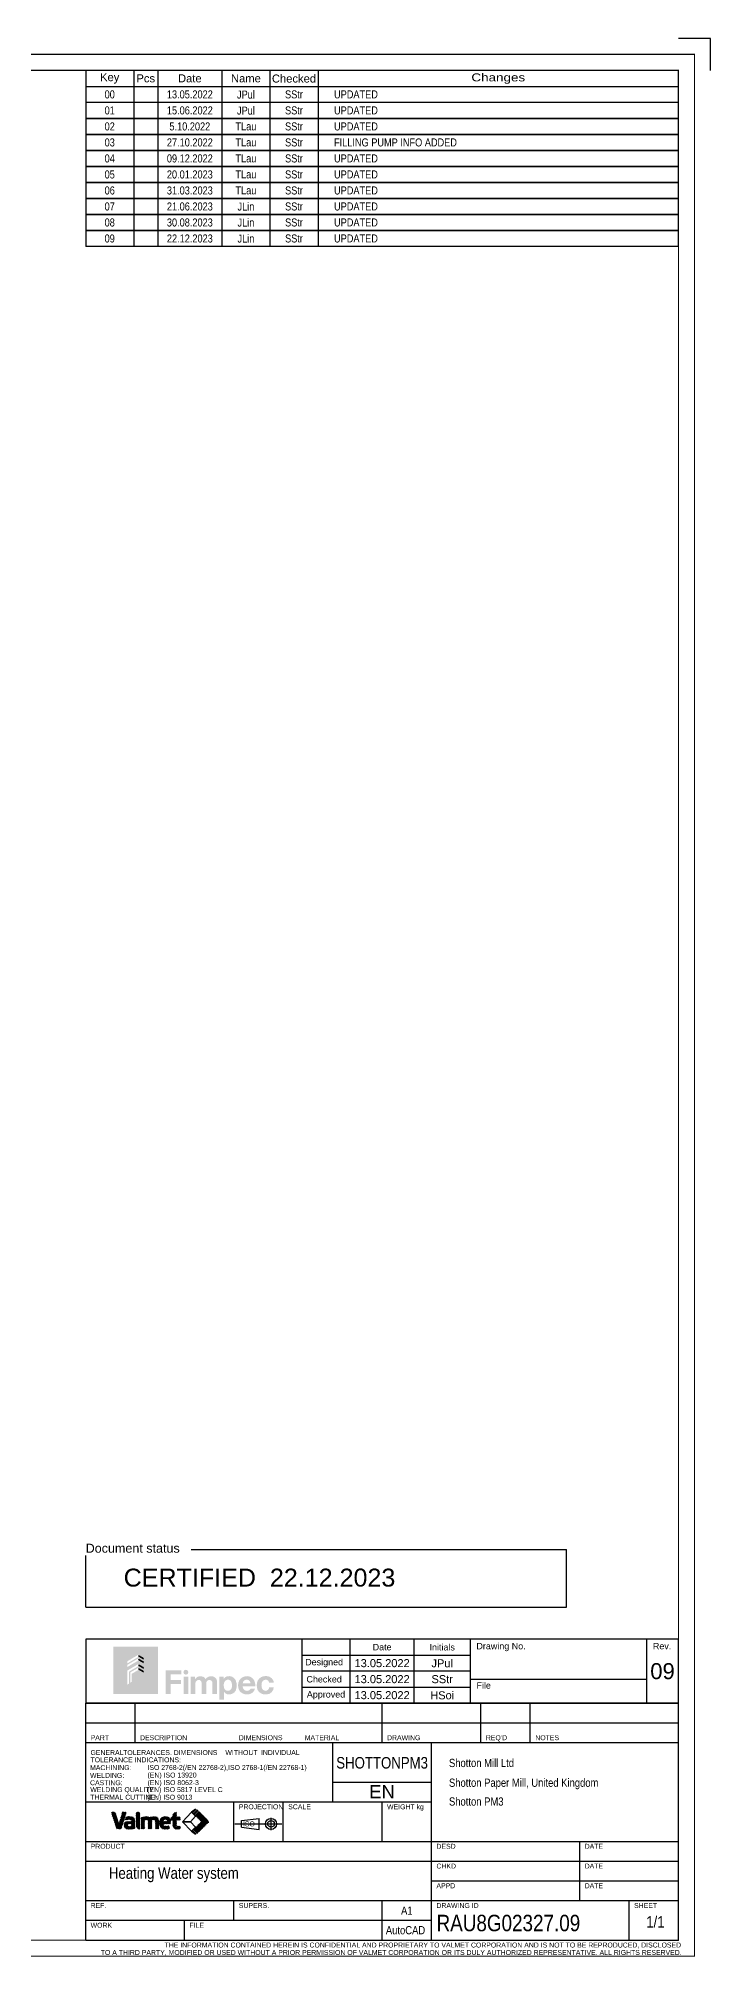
# Model space of a CAD drawing. Header units: millimetres. Extents: x 278 to 9444, y -5 to 599.
# Drawn here: x 9234 to 9444, y 0 to 599 of the extents above; entities that cross this region are included whole.
import ezdxf
from ezdxf.enums import TextEntityAlignment as Align

# ---------------------------------------------------------------- set-up
doc = ezdxf.new("R2010")
doc.units = ezdxf.units.MM
doc.header["$LTSCALE"] = 10
doc.header["$MEASUREMENT"] = 0
for name, pattern in [('8001.Solid', [0]), ('8004.Chained', [24, 8, -3.2, 1.6, -3.2, 8]), ('8011.Solid-Medium', [0])]:
    doc.linetypes.add(name, pattern=pattern)
for name, color, linetype in [('FIMPEC_BW', 7, 'Continuous'), ('FIMPEC_COLOR', 7, 'Continuous'), ('P-A-SHEET', 3, 'Continuous'), ('T-A-SHEET', 7, 'Continuous')]:
    doc.layers.add(name, color=color, linetype=linetype)
doc.styles.add('ARIAL', font='arial.ttf')
doc.styles.add('ARIALN', font='ARIALN.TTF')

# ---------------------------------------------------------------- blocks, each defined once
blk = doc.blocks.new('LG-FMPCH')
at = {"linetype": 'Continuous', "true_color": 0x001026}
h = blk.add_hatch(color=168, dxfattribs=at)
h.dxf.hatch_style = 1
h.paths.add_polyline_path([(-7.849138217133293, 3.411517866537573), (-10.58747060575843, 3.411517866537573), (-10.58747060575843, 0.4895018474090355), (-7.849138217133293, 0.4895018474090355)])
h.paths.add_polyline_path([(-8.728702826653679, 1.798732742537461), (-9.044943455211257, 1.98405892839342), (-9.461696702140754, 1.737184748683384), (-9.461696702140754, 1.249183691708534), (-9.556874881737105, 1.186842604580955), (-9.556874881737105, 1.82326452124989), (-9.044917519199782, 2.114537043882849), (-8.728702826653679, 1.929226057282293)], flags=16)
h.paths.add_polyline_path([(-8.728702826653679, 2.029644435950317), (-9.044943455211257, 2.214970621806277), (-9.630499712997281, 1.868101768641809), (-9.630499712997281, 1.138618820097897), (-9.725677892593632, 1.076277732970315), (-9.725677892593632, 1.942249728483831), (-9.044973846775614, 2.345481746889808), (-8.728702826653679, 2.16013775069515)], flags=16)
h.paths.add_polyline_path([(-8.728702826653683, 2.377144726176817), (-9.04629198111494, 2.563261187347486), (-9.725677892593632, 2.160809998691886), (-9.725677892593632, 2.291339126976535), (-9.046322372679297, 2.693772312431017), (-8.728702826653683, 2.50763804092165)], flags=16)
h.paths.add_polyline_path([(-8.725991172093753, 2.599292529061474), (-9.044943455211257, 2.786207823183637), (-9.725677892593632, 2.382957801576544), (-9.725677892593632, 2.513486929861192), (-9.044973846775614, 2.916718948267169), (-8.725991172093753, 2.729785843806308)], flags=16)
at = {"true_color": 0x001026}
h = blk.add_hatch(color=168, dxfattribs=at)
h.dxf.hatch_style = 1
edge = h.paths.add_edge_path()
edge.add_line((-1.00109938336974, 0.9098187350251672), (-0.7215482573683583, 0.9098187350251672))
edge.add_arc((-1.160744186746496, 0.9098052320268877), 0.439195929585708, -88.42707229339698, 0.0017615482296946539, ccw=False)
edge.add_arc((-1.232543398267045, 1.013736618741782), 0.5493989247393721, 208.2568915967015, 278.7793785471431, ccw=False)
edge.add_arc((-0.9846099698592132, 1.024870924506773), 0.7805066396048967, 158.2450854689461, 200.3350885867781, ccw=False)
edge.add_arc((-1.237242524380399, 1.066111399673618), 0.5334592260388616, 86.8279841363601, 152.2915120932365, ccw=False)
edge.add_arc((-1.182318445357867, 1.113266638141156), 0.4861509715349129, 34.27362216973489, 92.99558061736508, ccw=False)
edge.add_arc((-1.127054028370746, 1.16220845718209), 0.4130266261045555, 3.024964306699019, 32.980413471480574, ccw=False)
edge.add_line((-0.7146028984094542, 1.184004311488932), (-1.001099383369745, 1.184004311488932))
edge.add_arc((-1.214411247594327, 1.162340179880321), 0.214409155628494, 5.799123355143363, 91.92536616320469)
edge.add_arc((-1.205530952159789, 1.120377756343977), 0.2567548020802695, 93.59154207370143, 169.2233323500112)
edge.add_arc((-0.8858751603440238, 1.033760664884634), 0.587514603096517, 166.7533204760285, 200.2935873389639)
edge.add_arc((-1.20337233254089, 0.950286315439129), 0.2627085032243909, 207.2515623099468, 271.7019481872326)
edge.add_arc((-1.247549393639864, 0.9293937552117004), 0.2472261899100603, 282.1370644413549, 355.4586475829392)
edge = h.paths.add_edge_path(flags=16)
edge.add_line((-2.153513772930711, 1.149175627971685), (-2.630069464008178, 1.149175627971685))
edge.add_arc((-2.381081313551995, 1.129233215824805), 0.2497855057240673, 92.45748230923778, 175.4207374646432, ccw=False)
edge.add_arc((-2.384126980749369, 1.148301538152266), 0.2306148643375403, 0.21716630289790828, 91.9046139232209, ccw=False)
edge = h.paths.add_edge_path()
edge.add_arc((-2.3189190329672, 0.9327211487724187), 0.4612456403337405, 285.2070426128464, 347.38979408062335, ccw=False)
edge.add_arc((-2.364949634416627, 1.047895285123961), 0.584633717746371, 218.7572561364085, 286.5995781797663, ccw=False)
edge.add_arc((-2.246314044419297, 1.026646536141915), 0.6700303797242765, 151.7093706490253, 210.9654688956033, ccw=False)
edge.add_arc((-2.372946819397038, 1.039627657217813), 0.5545036405456483, 87.66417595800829, 146.6825989156044, ccw=False)
edge.add_arc((-2.355638485868365, 1.104286521269974), 0.4894126480490033, 30.24819599257779, 89.38053168241743, ccw=False)
edge.add_arc((-2.538804884684275, 1.032168162213729), 0.6846268733534457, -5.859411295944881, 27.739238107743915, ccw=False)
edge.add_line((-1.857754922187759, 0.9622760718085392), (-2.626463870652806, 0.9622760718085392))
edge.add_arc((-2.36848740324636, 0.946657043220805), 0.2584488572029955, 176.5352911259005, 267.1645688454983)
edge.add_arc((-2.348544216055048, 0.9138282587889008), 0.2276683152562907, 261.7349302152433, 338.9417938375986)
edge.add_line((-2.136080528271242, 0.8320233497372873), (-1.868799611039687, 0.8320233497372873))
edge = h.paths.add_edge_path(flags=16)
edge.add_arc((-3.456074956966425, 1.068455249132892), 0.3397657676008498, 128.3455193049956, 182.7815359628292, ccw=False)
edge.add_arc((-3.535108513749809, 1.152969075697106), 0.2246535154987085, 16.855482365745615, 125.90859561383019, ccw=False)
edge.add_arc((-3.867595492019454, 1.022870024444891), 0.5812596615356702, -20.739803009930995, 19.626665447424216, ccw=False)
edge.add_arc((-3.563290083900126, 0.9657627760414444), 0.2817436778320308, 290.295541912523, 328.13665647509004, ccw=False)
edge.add_arc((-3.539209722500968, 0.935919558370041), 0.2457054255219212, 210.3309707753578, 287.4415623179464, ccw=False)
edge.add_arc((-3.228662288390282, 1.032067678380337), 0.5671273586656688, 177.989183948673, 202.8501204991318, ccw=False)
edge = h.paths.add_edge_path()
edge.add_line((-4.071910631964455, 0.1356864112859298), (-4.071910631964455, 1.560063124897936))
edge.add_line((-4.071910631964455, 1.560063124897937), (-3.801584874421174, 1.560063124897937))
edge.add_line((-3.801584874421175, 1.560063124897937), (-3.801584874421175, 1.434829214813947))
edge.add_arc((-3.484722304228113, 1.203920665240603), 0.3920722467293692, 83.86208624172127, 143.9179016289305, ccw=False)
edge.add_arc((-3.449584535113811, 1.171756506648867), 0.4220433329391225, 18.550211159473918, 89.07906082740942, ccw=False)
edge.add_arc((-3.824746349655063, 1.016600841973528), 0.8275393820971837, -22.022035640507283, 20.47134291934202, ccw=False)
edge.add_arc((-3.47033303579172, 0.9330432189175752), 0.4709267639141315, 265.22935161902836, 331.21826187942077, ccw=False)
edge.add_arc((-3.449493336721913, 0.8735015023287571), 0.4141239386979061, 216.1249938423357, 261.6686695859321, ccw=False)
edge.add_line((-3.783994819037339, 0.6293552450741076), (-3.783994819037339, 0.1356864112859298))
edge.add_line((-3.783994819037339, 0.1356864112859298), (-4.071910631964455, 0.1356864112859298))
edge = h.paths.add_edge_path()
edge.add_line((-5.824673365565478, 0.5040515750712068), (-5.824673365565478, 1.560063124897937))
edge.add_line((-5.824673365565478, 1.560063124897937), (-5.563329136462245, 1.560063124897937))
edge.add_line((-5.563329136462244, 1.560063124897937), (-5.563329136462244, 1.414018578200605))
edge.add_arc((-5.229295255177537, 1.192033346988807), 0.4010686683378305, 64.63773368905942, 146.3936160949031, ccw=False)
edge.add_arc((-5.200531607422483, 1.281654758811261), 0.3080141439364071, 24.298863409349792, 62.33104115044381, ccw=False)
edge.add_arc((-4.558354412853061, 1.145725458377563), 0.4468159202366407, 85.17379369130862, 143.9929992523947, ccw=False)
edge.add_arc((-4.558220055898698, 1.235574776582568), 0.3573510164373212, 9.744711244707105, 83.98314765288842, ccw=False)
edge.add_line((-4.206025011824792, 1.296059484390116), (-4.206025011824792, 0.5040515750712068))
edge.add_line((-4.206025011824792, 0.5040515750712068), (-4.492660664657156, 0.5040515750712068))
edge.add_line((-4.492660664657159, 0.5040515750712068), (-4.492660664657159, 1.206185911925665))
edge.add_arc((-4.682346013468046, 1.167116408220929), 0.1936671311122364, 11.63845511186556, 168.3615448881344)
edge.add_line((-4.87203136227894, 1.206185911925666), (-4.87203136227894, 0.5040515750712077))
edge.add_line((-4.87203136227894, 0.5040515750712068), (-5.161477100157286, 0.5040515750712068))
edge.add_line((-5.161477100157286, 0.5040515750712068), (-5.161477100157286, 1.206185911925665))
edge.add_arc((-5.327195384062382, 1.195174673588755), 0.1660837047701033, 3.801460215742181, 94.88105244583785)
edge.add_arc((-5.328890369175701, 1.147606308744955), 0.2134124474564441, 93.34081503759482, 173.3059423120881)
edge.add_line((-5.540847929442164, 1.172483313694095), (-5.540847929442164, 0.5040515750712067))
edge.add_line((-5.540847929442164, 0.5040515750712068), (-5.824673365565476, 0.5040515750712068))
edge = h.paths.add_edge_path()
edge.add_arc((-6.128169923662889, 1.838109526078767), 0.1489380623396674, 0, 360)
h.paths.add_polyline_path([(-6.263057297446537, 0.5040515750712068), (-6.263057297446537, 1.560063124897937), (-5.982041946369204, 1.560063124897937), (-5.982041946369204, 0.5040515750712068)])
h.paths.add_polyline_path([(-7.368102866914503, 0.5040515750712068), (-7.368102866914503, 1.961688777438523), (-6.409840561872957, 1.961688777438523), (-6.409840561872957, 1.700493675373475), (-7.058986007062058, 1.700493675373475), (-7.058986007062058, 1.360659154615027), (-6.43232176889306, 1.360659154615027), (-6.43232176889306, 1.10227259099275), (-7.058986007062058, 1.10227259099275), (-7.058986007062058, 0.5040515750712068)])
at = {"layer": 'FIMPEC_COLOR', "linetype": 'Continuous'}
h = blk.add_hatch(color=30, dxfattribs=at)
h.dxf.hatch_style = 1
h.paths.add_polyline_path([(-9.036688349017275, 2.787812921069346), (-8.725991172093753, 2.605735358745733), (-8.725991172093753, 2.723343014122049), (-9.036688349017275, 2.905420576445662)])
h.paths.add_polyline_path([(-9.039400003577205, 2.56566511818469), (-8.72870282665368, 2.383587555861076), (-8.72870282665368, 2.501195211237391), (-9.039400003577205, 2.683272773561005)])
h.paths.add_polyline_path([(-9.0394000035772, 2.218164827958189), (-8.728702826653679, 2.036087265634576), (-8.728702826653679, 2.153694921010891), (-9.0394000035772, 2.335772483334504)])
h.paths.add_polyline_path([(-9.0394000035772, 1.987253134545333), (-8.728702826653679, 1.80517557222172), (-8.728702826653679, 1.922783227598035), (-9.0394000035772, 2.104860789921648)])
at = {"layer": 'FIMPEC_BW', "color": 168, "linetype": 'Continuous', "true_color": 0x001026}
for p, q in [((-8.72870282665368, 2.442391383549233), (-9.0394000035772, 2.62605805413905)), ((-8.725991172093753, 2.664539186433891), (-9.036688349017275, 2.846616748757504)), ((-8.728702826653679, 2.094891093322734), (-9.0394000035772, 2.276968655646347)), ((-8.728702826653679, 1.863979399909877), (-9.0394000035772, 2.04605696223349))]:
    blk.add_line(p, q, dxfattribs=at)
blk = doc.blocks.new('FMS_T70_E')
at = {"color": 3, "linetype": 'Continuous'}
for p, q in [((-117.5, 20), (-117.5, 0)), ((-65, 20), (-65, 0)), ((0, 0), (-185, 0))]:
    blk.add_line(p, q, dxfattribs=at)
at = {"color": 7, "linetype": 'Continuous'}
for p, q in [((-102.5, 0), (-102.5, 20)), ((-82.5, 0), (-82.5, 20)), ((-10, 20), (-10, 0)), ((-117.5, 15), (-65, 15)), ((-65, 10), (-117.5, 10)), ((-117.5, 5), (-65, 5))]:
    blk.add_line(p, q, dxfattribs=at)
at = {"color": 3, "linetype": 'Continuous'}
blk.add_lwpolyline([(0, 0), (0, 20), (-185, 20), (-185, 0)], dxfattribs=at)
at = {"color": 7, "linetype": 'Continuous'}
blk.add_lwpolyline([(-65, 7.5), (-10, 7.5)], dxfattribs=at)
at = {"xscale": 5.068962543305347, "yscale": 5.068962543305347, "zscale": 5.068962543305347}
blk.add_blockref('LG-FMPCH', (-122.6728700677222, 0.3542985348463787), dxfattribs=at)
at = {"color": 7, "linetype": 'Continuous', "style": 'ARIAL'}
for s, p in [('Date', (-92.5, 17.5)), ('Initials', (-73.75, 17.5)), ('Designed', (-110.5923348222555, 12.57399193920791)), ('Checked', (-110.5923348222555, 7.5)), ('Approved', (-110, 2.5))]:
    blk.add_text(s, height=2, dxfattribs=at).set_placement(p, align=Align.MIDDLE)
for s, p in [('Drawing No.', (-63.07433225593934, 16.82452516980424)), ('Rev.', (-8.003833581697052, 16.82452516980424)), ('File', (-63.05704993394858, 4.546300695684906))]:
    blk.add_text(s, height=2, dxfattribs=at).set_placement(p)
at = {"color": 7, "linetype": 'Continuous', "style": 'ARIALN', "width": 1.2}
for tag, p in [('INF1', (-92.5, 12.5)), ('INF2', (-73.75, 12.5)), ('INF3', (-92.5, 7.5)), ('INF4', (-73.75, 7.5)), ('INF5', (-92.5, 2.5)), ('INF6', (-73.75, 2.5))]:
    blk.add_attdef(tag, text='', height=2.5, dxfattribs=at).set_placement(p, align=Align.MIDDLE)
at = {"color": 4, "linetype": 'Continuous', "style": 'ARIALN'}
blk.add_attdef('INF15', text='', height=5, dxfattribs=at).set_placement((-37.5, 12), align=Align.MIDDLE)
at = {"color": 4, "linetype": 'Continuous', "style": 'ARIALN', "width": 1.2}
blk.add_attdef('INF14', text='', height=5, dxfattribs=at).set_placement((-5, 10), align=Align.MIDDLE)
at = {"color": 7, "linetype": 'Continuous', "style": 'ARIALN', "width": 1.2}
blk.add_attdef('INF17', (-45.96815724577382, 2.25), '', height=2.5, dxfattribs=at)
blk = doc.blocks.new('VALMET_R_OTS')
at = {"color": 1, "linetype": '8001.Solid', "lineweight": 25}
for p, q in [((-180, 72), (0, 72)), ((-165, 66), (-165, 72)), ((-90, 66), (-90, 72)), ((-60, 66), (-60, 72)), ((-45, 66), (-45, 72)), ((-165, 60), (-165, 66)), ((-90, 60), (-90, 66)), ((-60, 60), (-60, 66)), ((-45, 60), (-45, 66))]:
    blk.add_line(p, q, dxfattribs=at)
at = {"color": 2, "linetype": '8001.Solid', "lineweight": 25}
for p, q in [((-180, 66), (-180, 72)), ((0, 0), (0, 72)), ((-180, 60), (-180, 66)), ((-180, 66), (0, 66)), ((-180, 60), (0, 60)), ((-180, 0), (-180, 60)), ((-105, 42), (-105, 60)), ((-75, 0), (-75, 60)), ((-105, 48), (-75, 48)), ((-180, 42), (-75, 42)), ((-135, 30), (-135, 42)), ((-120, 30), (-120, 42)), ((-90, 30), (-90, 42)), ((-132.7069031999999, 36.2918097), (-127.3640304, 36.9918097)), ((-132.7069031999999, 34.2918097), (-132.7069031999999, 36.2918097)), ((-127.3640304, 33.5918097), (-127.3640304, 36.9918097)), ((-180, 30), (0, 30)), ((-132.7069031999999, 34.2918097), (-127.3640304, 33.5918097)), ((-30, 12), (-30, 30)), ((-180, 24), (0, 24)), ((-75, 18), (0, 18)), ((-180, 12), (0, 12)), ((-135, 6), (-135, 12)), ((-90, 0), (-90, 12)), ((-15, 0), (-15, 12)), ((-180, 6), (-75, 6)), ((-150, 0), (-150, 6)), ((-180, 0), (0, 0))]:
    blk.add_line(p, q, dxfattribs=at)
at = {"color": 7, "linetype": '8011.Solid-Medium', "lineweight": 35}
for p, q in [((-172.1592364000001, 38.5828554), (-171.8376661999999, 38.9044255)), ((-172.1592364000001, 38.5828554), (-171.5682586, 38.9044255)), ((-172.0055362000001, 38.1977402), (-171.2508077, 38.9044255)), ((-171.9392618000001, 37.9946069), (-171.2508077, 38.9044255)), ((-171.8732753, 37.7911858), (-170.9932589, 38.6712021)), ((-171.8075111000001, 37.5875422), (-170.9932589, 38.6712021)), ((-171.741933, 37.3837127), (-170.8527802999999, 38.2728654)), ((-171.676519, 37.179719), (-170.7839321, 38.0723059)), ((-171.6112561, 36.9755742), (-170.7157767, 37.8710535)), ((-171.5461368, 36.7712858), (-170.6482267, 37.6691959)), ((-171.4811578, 36.5668571), (-170.5812302, 37.4667848)), ((-171.4163189, 36.3622884), (-170.5147597, 37.2638475)), ((-171.3516229000001, 36.1575766), (-170.4488068000001, 37.0603928)), ((-171.2870756999999, 35.9527162), (-170.3833794, 36.8564124)), ((-171.2226859, 35.7476983), (-170.3185032, 36.651881)), ((-171.158466, 35.5425105), (-170.2542237, 36.4467528)), ((-171.0944329, 35.337136), (-170.1906134, 36.2409554)), ((-171.0306092, 35.1315519), (-170.1277843, 36.0343768)), ((-170.9670261, 34.9257273), (-170.0659134, 35.8268401)), ((-170.9037264999999, 34.7196193), (-170.0052968, 35.618049)), ((-170.8407723, 34.5131658), (-169.9464898, 35.4074483)), ((-170.7782575, 34.3062729), (-168.2225113, 36.8620191)), ((-170.7163361, 34.0987867), (-168.3481874, 36.4669353)), ((-170.6552938, 33.8904212), (-168.4764028, 36.0693123)), ((-170.6552938, 33.8904212), (-168.6076352, 35.6686721)), ((-170.2305557, 33.776344), (-168.7426322, 35.2642675)), ((-169.9464898, 35.4074483), (-168.0990669, 37.2548712)), ((-169.7215638, 35.9017819), (-167.9776725, 37.6456733)), ((-169.5947832000001, 36.2979703), (-167.8582622, 38.0344913)), ((-169.4714343000001, 36.6907269), (-167.740917, 38.4212441)), ((-169.3504862, 37.0810826), (-167.796551, 38.9044255)), ((-169.231412, 37.4695645), (-167.796551, 38.9044255)), ((-169.1139368, 37.8564474), (-168.0659588, 38.9044254)), ((-168.9979591, 38.2418328), (-168.3353663, 38.9044255)), ((-168.8835806, 38.6256189), (-168.604774, 38.9044255)), ((-168.3105877, 34.8880889), (-167.1334584, 36.0652182)), ((-168.3003247, 34.6289442), (-166.8589473, 36.0703216)), ((-168.2930591000001, 35.1750252), (-167.4313604, 36.0367239)), ((-168.2645267, 34.3953346), (-166.6020168, 36.0578444)), ((-168.1968226, 34.193631), (-166.3605135, 36.0299401)), ((-168.189983, 35.547509), (-167.8107542, 35.9267378)), ((-168.0171941, 36.5285209), (-167.0414895, 37.5042255)), ((-167.8807908, 36.9343319), (-167.3432369, 37.4718858)), ((-167.7443875, 37.3401429), (-167.7443875, 37.3401429)), ((-167.7420167, 36.5342907), (-166.76453, 37.5117773)), ((-167.4178606, 36.5890391), (-166.4962992, 37.5106005)), ((-167.1200184, 36.6174736), (-166.2420607, 37.4954312)), ((-166.8437983, 36.624286), (-166.0060439, 37.4620404)), ((-166.8273966, 33.6772032), (-165.0291738, 35.4754259)), ((-166.79923, 35.3218159), (-166.1301259000001, 35.9909199)), ((-166.5866142, 36.6120624), (-165.7913201, 37.4073565)), ((-166.5536327, 33.6815594), (-165.0291739, 35.2060182)), ((-166.5279148, 35.3237234), (-165.1928199, 36.9282259)), ((-166.3604045, 36.5688645), (-165.7913201, 37.4073565)), ((-166.3604045, 36.5688645), (-165.4365577, 37.2233035)), ((-166.2721695, 35.310061), (-165.0613085, 36.520922)), ((-166.239097, 34.5349105), (-165.0291738, 35.7448336)), ((-166.1301259000001, 35.9909199), (-165.1928199, 36.9282259)), ((-166.0957465, 36.294707), (-165.4365577, 37.2233035)), ((-166.0661597, 35.2466631), (-165.0342985, 36.2785243)), ((-166.0661597, 34.9772554), (-165.0291738, 36.0142413)), ((-164.695429, 38.5032476), (-164.2942227999999, 38.9044538)), ((-164.695429, 38.2338399), (-164.0248154, 38.9044535)), ((-164.695429, 37.9644322), (-163.7554076, 38.9044536)), ((-164.6954291, 37.6950244), (-163.7554076, 38.9044536)), ((-164.695429, 38.7726553), (-164.695429, 38.7726553)), ((-164.695429, 37.4256169), (-163.6016517, 38.5193942)), ((-164.695429, 37.1562092), (-163.6016517, 38.2499865)), ((-164.695429, 36.8868015), (-163.6016517, 37.9805788)), ((-164.695429, 36.6173938), (-163.6016517, 37.7111711)), ((-164.695429, 36.3479861), (-163.6016517, 37.4417635)), ((-164.695429, 36.0785785), (-163.6016517, 37.1723558)), ((-164.695429, 35.8091708), (-163.6016517, 36.9029481)), ((-164.695429, 35.5397631), (-163.6016516, 36.6335405)), ((-164.695429, 35.2703554), (-163.6016517, 36.3641327)), ((-164.695429, 35.0009477), (-163.6016517, 36.0947251)), ((-164.694028, 34.7329411), (-163.6016517, 35.8253174)), ((-164.6663227, 34.4912386), (-163.6016517, 35.5559097)), ((-164.6046781, 34.2834756), (-163.6016517, 35.286502)), ((-164.6046781, 34.2834756), (-163.6016516, 35.0170944)), ((-163.1897377, 35.698416), (-161.3758241, 37.5123295)), ((-163.1897377, 35.9678237), (-161.6535463, 37.5040151)), ((-163.1897377, 35.4290083), (-161.1193584, 37.4993876)), ((-163.1897377, 36.2372314), (-161.9499143, 37.4770548)), ((-163.1897377, 36.506639), (-162.26665, 37.4297267)), ((-163.1897377, 36.7760467), (-162.607063, 37.3587214)), ((-163.1897377, 37.0454544), (-162.9784263, 37.2567658)), ((-163.1897377, 35.1596006), (-162.0959322, 36.2534061)), ((-163.1897377, 34.8901929), (-162.0959322, 35.9839984)), ((-163.1897377, 34.6207852), (-162.0959322, 35.7145907)), ((-163.1897377, 34.3513776), (-162.0959323, 35.445183)), ((-163.1897377, 34.0819699), (-162.0959322, 35.1757753)), ((-161.8209969, 36.5283414), (-160.888393, 37.4609453)), ((-161.5422643000001, 36.5376663), (-160.6846375, 37.3952932)), ((-161.3110062, 36.4995167), (-160.6846375, 37.3952932)), ((-161.3110062, 36.4995167), (-160.1671454999999, 37.3739698)), ((-161.061791, 36.2099166), (-159.8183368, 37.4533708)), ((-161.0252548, 35.9770451), (-159.5044136, 37.4978863)), ((-161.0163512, 35.716541), (-159.2205472000001, 37.512345)), ((-161.0163317, 35.4471528), (-159.9842989, 36.4791856)), ((-161.0163317, 35.1777452), (-159.9582937, 36.2357831)), ((-161.0163318, 34.9083374), (-159.9351864, 35.9894827)), ((-161.0163317, 34.6389298), (-159.9296146, 35.7256469)), ((-161.0163317, 34.3695221), (-159.9296146, 35.4562392)), ((-161.0163317, 34.1001144), (-159.9296146, 35.1868315)), ((-159.9842989, 36.4791856), (-158.9615788, 37.5019057)), ((-159.6661905, 36.5278863), (-158.7257791, 37.4682978)), ((-159.3865683, 36.5381009), (-158.5158058, 37.4088634)), ((-159.1529420000001, 36.5023195), (-158.5158058, 37.4088634)), ((-159.1529420000001, 36.5023195), (-158.1791274, 37.2067264)), ((-158.8978833, 36.2185628), (-158.1791274, 37.2067264)), ((-158.8597601, 35.9872783), (-157.9521959, 36.8948425)), ((-158.8500725, 35.7275582), (-157.9521959, 36.8948425)), ((-158.850014, 35.458209), (-157.8215623, 36.4866607)), ((-158.850014, 35.1888013), (-157.7862821, 36.2525332)), ((-158.850014, 34.9193936), (-157.7676973, 36.0017104)), ((-158.850014, 34.649986), (-157.7632971, 35.7367029)), ((-158.850014, 34.3805783), (-157.763297, 35.4672953)), ((-158.850014, 34.1111706), (-157.763297, 35.1978877)), ((-157.763297, 35.4672953), (-155.7200443, 37.510548)), ((-157.763297, 35.1978877), (-155.4656545, 37.4955301)), ((-157.5595256, 35.9404744), (-155.9900132, 37.5099868)), ((-157.5431321, 35.1486449), (-156.4005633, 36.2912136)), ((-157.5201553000001, 36.2492524), (-156.2856489, 37.4837588)), ((-157.5030793, 34.9192899), (-156.3447470999999, 36.0776222)), ((-157.4450909, 34.7078707), (-156.0753394, 36.0776222)), ((-157.4450909, 34.7078707), (-155.8059317, 36.0776222)), ((-157.4197805, 36.6190348), (-156.6411826, 37.3976327)), ((-157.27333, 34.3408162), (-156.4437108, 35.1704354)), ((-156.4437108, 35.1704354), (-155.536524, 36.0776222)), ((-156.0697635, 35.274975), (-155.2671163, 36.0776222)), ((-156.0234582000001, 36.6683187), (-155.2300964999999, 37.4616805)), ((-155.8003558, 35.274975), (-154.4323099999999, 36.9124285)), ((-155.7344119000001, 36.6879573), (-155.017293, 37.4050762)), ((-155.530948, 35.2749751), (-154.1161536, 36.6897695)), ((-155.4931936, 36.659768), (-155.017293, 37.4050762)), ((-155.4931936, 36.659768), (-154.6704892, 37.2130647)), ((-155.2671163, 36.0776222), (-154.4323099999999, 36.9124285)), ((-155.2615405, 35.274975), (-154.0611561000001, 36.4753594)), ((-155.220731, 36.3934152), (-154.6704892, 37.2130647)), ((-154.9921328, 35.274975), (-154.2254115999999, 36.0416962)), ((-154.7227250999999, 35.274975), (-154.2150928000001, 35.7826073)), ((-154.4533174000001, 35.274975), (-154.2167992, 35.5114933)), ((-154.1161536, 36.6897695), (-152.4218504999999, 38.3840727)), ((-154.1161536, 36.9591772), (-153.5265798999999, 37.548751)), ((-154.1161537, 37.2285849), (-154.1161537, 37.2285849)), ((-154.0611561000001, 36.4753594), (-152.432311, 38.1042045)), ((-153.7917484, 36.4753594), (-152.4328307000001, 37.834277)), ((-153.5265798999999, 37.8181586), (-152.4576677, 38.8870708)), ((-153.5265798999999, 37.548751), (-152.3945057000001, 38.6808251)), ((-153.52658, 36.4711201), (-152.4328307000001, 37.5648694)), ((-153.5265798999999, 36.2017125), (-152.4328307000001, 37.5648694)), ((-153.5265798999999, 35.9323048), (-152.0459738, 37.412911)), ((-153.5265798999999, 35.6628971), (-151.7765661000001, 37.4129109)), ((-153.5265798999999, 35.3934895), (-151.5071584, 37.412911)), ((-153.5265798999999, 35.1240817), (-152.4328307000001, 36.2178309)), ((-153.5236328000001, 34.8576212), (-152.4328307999999, 35.9484233)), ((-153.5121508, 38.1019954), (-152.8413522000001, 38.772794)), ((-153.5023189000001, 34.6095275), (-152.4328307000001, 35.6790157)), ((-153.4574892000001, 34.3849494), (-152.4328307000001, 35.4096079)), ((-153.4574892000001, 34.3849494), (-152.4328307000001, 35.1402002)), ((-152.1753023000001, 36.4753594), (-151.2963824999999, 37.3542792)), ((-151.9058946, 36.4753594), (-151.2963824999999, 37.0848716)), ((-151.6364868999999, 36.4753594), (-151.2963824000001, 36.815464)), ((-151.3670792, 36.4753594), (-151.3670792, 36.4753594)), ((-147.8709481000001, 38.8594761), (-150.6411567, 35.9107639)), ((-150.6411567, 35.9107639), (-147.8720731999999, 33.1415958)), ((-148.2025833, 35.9107639), (-150.6411567, 35.9107639)), ((-150.6411567, 35.9107639), (-148.2025833, 35.9107639)), ((-148.2025833, 35.9107639), (-146.6516893999999, 37.640105)), ((-146.6527586, 34.3609108), (-148.2025833, 35.9107639)), ((-146.6516893999999, 37.640105), (-147.8709481000001, 38.8594761)), ((-169.961148, 33.776344), (-168.8826285, 34.8548635)), ((-169.6917403, 33.776344), (-169.0298943, 34.43819)), ((-169.4223327, 33.776344), (-169.1895306, 34.009146)), ((-168.1968226, 34.193631), (-167.1883423, 34.9327036)), ((-167.9510521, 33.9005861), (-167.1647015, 34.6869367)), ((-167.9510521, 33.9005861), (-167.1647015, 34.6869367)), ((-167.5678542000001, 33.7449686), (-166.8222532, 34.4905696)), ((-167.3375035, 33.7059117), (-166.5531302000001, 34.4902849)), ((-167.089082, 33.6849255), (-166.239097, 34.5349105)), ((-166.2634033, 33.7023811), (-165.0291738, 34.9366106)), ((-165.9563709, 33.7400058), (-165.0291738, 34.6672029)), ((-165.6297364, 33.7972327), (-165.0291738, 34.3977952)), ((-165.2749638, 33.8825976), (-165.0291738, 34.1283875)), ((-164.3856757, 33.9636626), (-163.6011916, 34.7481467)), ((-164.3856757, 33.9636626), (-163.5928143, 34.4871163)), ((-164.0441862, 33.7663367), (-163.5713671, 34.2391558)), ((-163.8265694, 33.7145458), (-163.5331849, 34.0079303)), ((-163.5732211, 33.6984864), (-163.5732211, 33.6984864)), ((-163.1897377, 33.8125622), (-162.0959321, 34.9063678)), ((-162.9565482, 33.776344), (-162.0959322, 34.63696)), ((-162.6871406, 33.776344), (-162.0959322, 34.3675523)), ((-162.4177329, 33.776344), (-162.0959322, 34.0981446)), ((-162.1483253, 33.7763439), (-162.1483253, 33.7763439)), ((-161.0163317, 33.8307068), (-159.9296146, 34.9174238)), ((-160.8012868, 33.776344), (-159.9296146, 34.6480162)), ((-160.5318791, 33.776344), (-159.9296146, 34.3786085)), ((-160.2624714, 33.776344), (-159.9296146, 34.1092008)), ((-159.9930637, 33.776344), (-159.9930637, 33.776344)), ((-158.850014, 33.8417629), (-157.763297, 34.92848)), ((-158.6460253, 33.776344), (-157.7632969, 34.6590723)), ((-158.3766176, 33.776344), (-157.763297, 34.3896646)), ((-158.1072099, 33.776344), (-157.763297, 34.1202569)), ((-157.8378023, 33.776344), (-157.8378023, 33.776344)), ((-157.27333, 34.3408162), (-156.4001089, 34.9446297)), ((-157.02402, 34.0513108), (-156.4001089, 34.9446297)), ((-157.02402, 34.0513108), (-156.1473178, 34.6586054)), ((-156.6937579, 33.8427576), (-155.9342409, 34.6022746)), ((-156.6937579, 33.8427576), (-155.6808996, 34.5862082)), ((-156.2800377999999, 33.7176623), (-155.4017719, 34.5959282)), ((-156.0415191, 33.6867733), (-155.1035772, 34.6247152)), ((-155.7819961, 33.6768887), (-154.7850521, 34.6738326)), ((-155.5016269, 33.6878502), (-154.7850521, 34.6738326)), ((-155.2014418, 33.7186276), (-154.5684272000001, 34.3516421)), ((-154.8789187, 33.771743), (-154.5241788000001, 34.1264829)), ((-154.5200465999999, 33.8612074), (-154.5200465999999, 33.8612074)), ((-153.2830124, 34.0206109), (-152.4123754, 34.8912478)), ((-153.2830124, 34.0206109), (-152.4123754, 34.8912478)), ((-152.9768243000001, 33.7879836), (-152.1451678999999, 34.61964)), ((-152.7728535000001, 33.7225467), (-151.8945249000001, 34.6008753)), ((-152.5386633000001, 33.6873292), (-151.5892337, 34.6367589)), ((-152.2797020999999, 33.6768827), (-151.3422576, 34.6143273)), ((-151.9990754999999, 33.6881017), (-151.2951505000001, 34.3920267)), ((-151.6925079, 33.7252616), (-151.2480430999999, 34.1697263)), ((-151.3441401, 33.8042217), (-151.3441401, 33.8042217)), ((-147.8720731999999, 33.1415958), (-146.6527586, 34.3609108))]:
    blk.add_line(p, q, dxfattribs=at)
at = {"color": 7, "linetype": '8011.Solid-Medium', "lineweight": 35, "true_color": 0xf0f0f0}
for p, q in [((-147.8709481000001, 38.8594761), (-150.6411567, 35.9107639)), ((-150.6411567, 35.9107639), (-147.8720731999999, 33.1415958)), ((-148.2025833, 35.9107639), (-150.6411567, 35.9107639)), ((-150.6411567, 35.9107639), (-148.2025833, 35.9107639)), ((-148.2025833, 35.9107639), (-146.6516893999999, 37.640105)), ((-146.6527586, 34.3609108), (-148.2025833, 35.9107639)), ((-146.6516893999999, 37.640105), (-147.8709481000001, 38.8594761)), ((-147.8720731999999, 33.1415958), (-146.6527586, 34.3609108))]:
    blk.add_line(p, q, dxfattribs=at)
at = {"color": 9, "linetype": '8011.Solid-Medium', "lineweight": 35}
for p, q in [((-147.8709481000001, 38.8594761), (-150.6411567, 35.9107639)), ((-150.6411567, 35.9107639), (-147.8720731999999, 33.1415958)), ((-148.2025833, 35.9107639), (-150.6411567, 35.9107639)), ((-150.6411567, 35.9107639), (-148.2025833, 35.9107639)), ((-148.2025833, 35.9107639), (-146.6516893999999, 37.640105)), ((-146.6527586, 34.3609108), (-148.2025833, 35.9107639)), ((-146.6516893999999, 37.640105), (-147.8709481000001, 38.8594761)), ((-147.8720731999999, 33.1415958), (-146.6527586, 34.3609108))]:
    blk.add_line(p, q, dxfattribs=at)
at = {"color": 3, "linetype": '8011.Solid-Medium', "lineweight": 35}
for p, q in [((-147.8709481000001, 38.8594761), (-146.6997234, 39.7956768)), ((-147.5662585, 38.659734), (-146.4469085999999, 39.779084)), ((-147.5662585, 38.659734), (-146.4469085999999, 39.779084)), ((-147.2968507999999, 38.3903264), (-146.0839916, 39.6031856)), ((-147.2968507999999, 38.3903264), (-146.0839916, 39.6031856)), ((-147.0274431, 38.1209187), (-145.8081563999999, 39.3402054)), ((-147.0274431, 38.1209187), (-145.8081563999999, 39.3402054)), ((-146.7580353999999, 37.851511), (-145.5387487, 39.0707978)), ((-146.7580353999999, 37.851511), (-145.5387487, 39.0707978)), ((-146.6516893999999, 37.640105), (-145.2693409999999, 38.8013901)), ((-146.3539238999999, 37.4473995), (-145.2693409999999, 38.8013901)), ((-146.3539238999999, 37.4473995), (-144.9999333000001, 38.5319824)), ((-146.0845162000001, 37.1779918), (-144.9999333000001, 38.5319824)), ((-146.0845162000001, 37.1779918), (-144.7305256, 38.2625747)), ((-145.8151086, 36.9085841), (-144.7305256, 38.2625747)), ((-145.8151086, 36.9085841), (-144.4611179000001, 37.993167)), ((-144.7305131000001, 33.7374128), (-145.8150960999999, 35.0914034)), ((-144.4611054, 34.0068205), (-145.8150960999999, 35.0914034)), ((-145.5457008999999, 36.6391764), (-144.4611179000001, 37.993167)), ((-145.5457008999999, 36.6391764), (-144.1917103000001, 37.7237593)), ((-144.4611054, 34.0068205), (-145.5456884, 35.3608111)), ((-144.1916977999999, 34.2762282), (-145.5456884, 35.3608111)), ((-145.2762932000001, 36.3697687), (-144.1917103000001, 37.7237593)), ((-145.2762932000001, 36.3697687), (-143.9223026, 37.4543517)), ((-144.1916977999999, 34.2762282), (-145.2762806999999, 35.6302188)), ((-143.9222901000001, 34.5456358), (-145.2762806999999, 35.6302188)), ((-145.0068855, 36.1003611), (-143.9223026, 37.4543517)), ((-143.9222901000001, 34.5456358), (-145.006873, 35.8996265)), ((-144.7486558000001, 36.089183), (-143.6528949000001, 37.184944)), ((-143.6528824, 34.8150435), (-144.7486558000001, 36.089183)), ((-144.4792482, 36.089183), (-143.6528949000001, 37.184944)), ((-143.6528824, 34.8150435), (-144.4792482, 36.089183)), ((-144.2098404999999, 36.089183), (-143.3834872, 36.9155363)), ((-143.3834747000001, 35.0844512), (-144.2098404999999, 36.089183)), ((-143.9404327, 36.0891831), (-143.3834872, 36.9155363)), ((-143.3834747000001, 35.0844512), (-143.9404327, 36.0891831)), ((-143.6710251, 36.089183), (-143.1140794999999, 36.6461286)), ((-143.114067, 35.3538589), (-143.6710251, 36.089183)), ((-143.4016174000001, 36.089183), (-143.1140794999999, 36.6461286)), ((-143.114067, 35.3538589), (-143.4016174000001, 36.089183)), ((-143.1322097, 36.089183), (-142.8446718, 36.3767209)), ((-142.8446593000001, 35.6232666), (-143.1322097, 36.089183)), ((-142.8628021, 36.089183), (-142.8628021, 36.089183)), ((-142.8446593000001, 35.6232666), (-142.8628021, 36.089183)), ((-142.5933944000001, 36.089183), (-142.5933944000001, 36.089183)), ((-142.5933944000001, 36.089183), (-142.5933944000001, 36.089183)), ((-146.6997229000001, 32.2043227), (-147.8720731999999, 33.1415958)), ((-146.4469068999999, 32.2209144), (-147.5662460000001, 33.3402535)), ((-146.4469068999999, 32.2209144), (-147.5662460000001, 33.3402535)), ((-146.083981, 32.3968038), (-147.2968383, 33.6096611)), ((-146.083981, 32.3968038), (-147.2968383, 33.6096611)), ((-145.8081439, 32.6597821), (-147.0274305999999, 33.8790688)), ((-145.8081439, 32.6597821), (-147.0274305999999, 33.8790688)), ((-145.5387361999999, 32.9291897), (-146.7580229, 34.1484765)), ((-145.5387361999999, 32.9291897), (-146.7580229, 34.1484765)), ((-145.2693285, 33.1985974), (-146.6527586, 34.3609108)), ((-145.2693285, 33.1985974), (-146.3539114, 34.552588)), ((-144.9999207999999, 33.4680051), (-146.3539114, 34.552588)), ((-144.9999207999999, 33.4680051), (-146.0845036999999, 34.8219957)), ((-144.7305131000001, 33.7374128), (-146.0845036999999, 34.8219957))]:
    blk.add_line(p, q, dxfattribs=at)
at = {"color": 1, "linetype": '8004.Chained', "lineweight": 25}
for p, q in [((-134.7325662000001, 35.2918097), (-120.4325662000001, 35.2918097)), ((-123.7325662000001, 33.4346148), (-123.7325662000001, 37.1792564))]:
    blk.add_line(p, q, dxfattribs=at)
at = {"color": 2, "linetype": '8001.Solid', "lineweight": 25}
for radius in [1.7, 1]:
    blk.add_circle((-123.7325662000001, 35.2918097), radius, dxfattribs=at)
at = {"color": 7, "char_height": 1.5, "style": 'ARIAL'}
for s, insert, width, attachment_point in [('{\\l\\fArial|b0|i0;\\T1;PART}', (-178.5, 62.25), 5.590701219512195, 1), ('{\\l\\fArial|b0|i0;\\T1;DESCRIPTION}', (-163.5, 62.25), 14.32431402439024, 1), ('{\\l\\fArial|b0|i0;\\T1;DIMENSIONS}', (-133.5, 62.25), 13.27591463414634, 1), ('{\\l\\fArial|b0|i0;\\T1;MATERIAL}', (-113.5, 62.25), 10.48170731707317, 1), ('{\\l\\fArial|b0|i0;\\T1;DRAWING}', (-88.5, 62.25), 10.12957317073171, 1), ("{\\l\\fArial|b0|i0;\\T1;REQ'D}", (-58.5, 62.25), 6.456173780487804, 1), ('{\\l\\fArial|b0|i0;\\T1;NOTES}', (-43.5, 62.25), 7.221036585365854, 1), ('{\\l\\fArial|b0|i0;\\T1;MACHINING:}', (-178.670063, 53.154703), 12.57507621951219, 1), ('{\\l\\fArial|b0|i0;\\T1;TOLERANCE\\~INDICATIONS:}', (-178.5402242, 55.521354), 27.48361280487805, 1), ('{\\l\\fArial|b0|i0;\\T1;GENERAL}', (-178.5376418, 57.73774299999999), 10.01753048780488, 1), ('{\\l\\fArial|b0|i0;\\T1; TOLERANCES.\\~DIMENSIONS}', (-169.220063, 57.73774299999999), 29.23170731707317, 1), ('{\\l\\fArial|b0|i0;\\T1;ISO\\~2768-2(/EN\\~22768-2),ISO\\~2768-1(/EN\\~22768-1)}', (-161.2320156, 53.2), 48.328125, 1), ('{\\l\\fArial|b0|i0;\\T1; WITHOUT}', (-138.170063, 57.73774299999999), 10.36051829268293, 1), ('{\\l\\fArial|b0|i0;\\T1; INDIVIDUAL}', (-127.3700630000001, 57.73774299999999), 12.34413109756098, 1), ('{\\l\\fArial|b0|i0;\\T1;WELDING:}', (-178.670063, 50.788051), 10.36280487804878, 1), ('{\\l\\fArial|b0|i0;\\T1;CASTING:}', (-178.670063, 48.571662), 9.898628048780488, 1), ('{\\l\\fArial|b0|i0;\\T1;(EN)\\~ISO\\~13920}', (-161.2320156, 50.9), 14.90625, 1), ('{\\l\\fArial|b0|i0;\\T1;(EN)\\~ISO\\~8062-3}', (-161.2320156, 48.6), 15.60365853658537, 1), ('{\\l\\fArial|b0|i0;\\T1;WELDING\\~QUALITY:}', (-178.5897175, 46.476452), 19.91272865853659, 1), ('{\\l\\fArial|b0|i0;\\T1;THERMAL\\~CUTTING:}', (-178.5897175, 44.176452), 20.49352134146341, 1), ('{\\l\\fArial|b0|i0;\\T1;(EN)\\~ISO\\~5817\\~LEVEL\\~C}', (-161.3397851, 46.476452), 22.94359756097561, 1), ('{\\l\\fArial|b0|i0;\\T1;(EN)\\~ISO\\~9013}', (-161.3397851, 44.176452), 13.74123475609756, 1), ('{\\l\\fArial|b0|i0;\\T1;PROJECTION}', (-133.5, 41.2500038), 13.50914634146341, 1), ('{\\l\\fArial|b0|i0;\\T1;SCALE}', (-118.5, 41.2500038), 6.873475609756097, 1), ('{\\l\\fArial|b0|i0;\\T1;WEIGHT\\~kg}', (-88.5, 41.2500038), 11.17797256097561, 1), ('{\\l\\fArial|b0|i0;\\T1;ISO}', (-132.2319946, 36.0543747), 3.610518292682927, 1), ('{\\l\\fArial|b0|i0;\\T1;PRODUCT}', (-178.5, 29.2500038), 10.36394817073171, 1), ('{\\l\\fArial|b0|i0;\\T1;DESD}', (-73.5, 29.2500038), 5.823932926829269, 1), ('{\\l\\fArial|b0|i0;\\T1;DATE}', (-28.5, 29.2500038), 5.590701219512195, 1), ('{\\l\\fArial|b0|i0;\\T1;CHKD}', (-73.5, 23.2500038), 5.939405487804878, 1), ('{\\l\\fArial|b0|i0;\\T1;DATE}', (-28.5, 23.2500038), 5.590701219512195, 1), ('{\\l\\fArial|b0|i0;\\T1;APPD}', (-73.50228658536594, 17.2500038), 5.710746951219512, 1), ('{\\l\\fArial|b0|i0;\\T1;DATE}', (-28.5, 17.2500038), 5.590701219512195, 1), ('{\\l\\fArial|b0|i0;\\T1;REF.}', (-178.5, 11.2500038), 4.774390243902439, 1), ('{\\l\\fArial|b0|i0;\\T1;SUPERS.}', (-133.5, 11.2500038), 9.20236280487805, 1), ('{\\l\\fArial|b0|i0;\\T1;DRAWING\\~ID}', (-73.5, 11.2500038), 12.80716463414634, 1), ('{\\l\\fArial|b0|i0;\\T1;SHEET}', (-13.5, 11.2500038), 6.988948170731707, 1), ('{\\l\\fArial|b0|i0;\\T1;WORK}', (-178.5, 5.2500038), 6.520198170731707, 1), ('{\\l\\fArial|b0|i0;\\T1;FILE}', (-148.5, 5.2500038), 4.425685975609756, 1), ('{\\l\\fArial|b0|i0;\\T1;TO\\~A\\~THIRD\\~PARTY,\\~MODIFIED\\~OR\\~USED\\~WITHOUT\\~A\\~PRIOR\\~PERMISSION\\~OF\\~VALMET\\~CORPORATION\\~OR\\~ITS\\~DULY\\~AUTHORIZED\\~REPRESENTATIVE.\\~ALL\\~RIGHTS\\~RESERVED.}', (0.9479550345092775, -3.026425848254725), 176.3791920731707, 3), ('{\\l\\fArial|b0|i0;\\T1;THE\\~INFORMATION\\~CONTAINED\\~HEREIN\\~IS\\~CONFIDENTIAL\\~AND\\~PROPRIETARY\\~TO\\~VALMET\\~CORPORATION\\~AND\\~IS\\~NOT\\~TO\\~BE\\~REPRODUCED,\\~DISCLOSED}', (0.7691183402732804, -0.7559131703240567), 156.8151676829268, 3)]:
    blk.add_mtext(s, dxfattribs=dict(at, insert=insert, width=width, attachment_point=attachment_point))
at = {"color": 1, "insert": (-90.0194034146341, 47.1000971), "char_height": 4, "width": 7.323170731707318, "attachment_point": 2, "style": 'ARIAL'}
blk.add_mtext('{\\l\\fArial|b0|i0;\\T1;EN}', dxfattribs=at)
at = {"color": 3, "linetype": 'Continuous', "style": 'ARIALN'}
for tag, p in [('LYH', (-90, 53.875)), ('WGHT', (-82.38216925901088, 35.66200038718662)), ('SHEET', (-7.033976584059019, 5.58892036115131))]:
    blk.add_attdef(tag, text='', height=3.5, dxfattribs=at).set_placement(p, align=Align.MIDDLE)
at = {"color": 2, "linetype": 'Continuous', "style": 'ARIALN'}
for tag, p in [('PROJECT1', (-69.6954979640418, 52.57822764953724)), ('PROJECT2', (-69.6954979640418, 46.57822764953724)), ('PROJECT3', (-69.6954979640418, 40.8608377824128)), ('PROCUCT', (-166.8892070677234, 25.71952448884261)), ('DESD', (-60.95343575458628, 25.52467952948481)), ('DESDDATE', (-20.53547651049143, 25.52467952948481)), ('CHKD', (-60.95343575458628, 19.67699248994748)), ('CHKDDATE', (-20.58619807944092, 19.52905673838845)), ('APPD', (-60.95343575458628, 13.61163428880403)), ('APPDDATE', (-20.58619807944092, 13.61163428880403)), ('REFERENCE', (-172.0456758236382, 7.503000412391003)), ('SUPERSEDES', (-123.2867137174749, 7.503760267100034)), ('WORK', (-171.113737338163, 1.3211885192068))]:
    blk.add_attdef(tag, p, '', height=2.5, dxfattribs=at)
at = {"color": 3, "linetype": 'Continuous', "style": 'ARIALN'}
blk.add_attdef('SCALE', (-116.1023252142959, 33.56511672124071), '', height=3.5, dxfattribs=at)
at = {"color": 4, "linetype": 'Continuous', "style": 'ARIALN'}
for tag, p in [('TITLE1', (-172.9499127510998, 18.6147315618746)), ('TITLE2', (-172.9499127510998, 13.65562502601281))]:
    blk.add_attdef(tag, p, '', height=3.5, dxfattribs=at)
at = {"color": 2, "linetype": 'Continuous', "style": 'ARIALN'}
for tag, p in [('ARKKI', (-82.4924369034361, 8.939703024982066)), ('CAD', (-82.89404739590282, 2.999999948573588))]:
    blk.add_attdef(tag, text='', height=2.5, dxfattribs=at).set_placement(p, align=Align.MIDDLE)
at = {"color": 4, "linetype": 'Continuous', "style": 'ARIALN', "flags": 8}
blk.add_attdef('DRAWINGID', (-73.46599366308965, 2.681620869268869), '', height=5, dxfattribs=at)
at = {"color": 2, "linetype": 'Continuous', "style": 'ARIALN', "width": 1.2}
blk.add_attdef('INF17', (-142.6336624446521, 1.237792680148914), '', height=2.5, dxfattribs=at)
blk = doc.blocks.new('CTV_M_E1')
at = {"color": 7, "linetype": 'Continuous'}
for p, q in [((-170, 0), (-170, -15)), ((-162.5, 0), (-162.5, -15)), ((-142.5, 0), (-142.5, -15)), ((-127.5, 0), (-127.5, -15)), ((-112.5, 0), (-112.5, -15)), ((0, -10), (-185, -10)), ((0, -15), (-185, -15))]:
    blk.add_line(p, q, dxfattribs=at)
at = {"color": 3, "linetype": 'Continuous'}
blk.add_line((-185, -5), (0, -5), dxfattribs=at)
at = {"color": 7, "linetype": 'Continuous'}
blk.add_lwpolyline([(0, -15), (0, 0), (-185, 0), (-185, -15)], dxfattribs=at)
at = {"color": 7, "linetype": 'Continuous', "style": 'ARIAL'}
for s, p in [('Key', (-177.5, -2.5)), ('Pcs', (-166.25, -2.5)), ('Date', (-152.5, -2.5)), ('Name', (-135, -2.5)), ('Checked', (-120, -2.5))]:
    blk.add_text(s, height=2.5, dxfattribs=at).set_placement(p, align=Align.MIDDLE)
at = {"color": 7, "linetype": 'Continuous', "style": 'ARIAL', "width": 1.2}
blk.add_text('Changes', height=2.5, dxfattribs=at).set_placement((-56.25, -2.5), align=Align.MIDDLE)
at = {"color": 7, "linetype": 'Continuous', "style": 'ARIALN'}
for tag, p in [('MRK2', (-177.5, -12.5)), ('MRK', (-177.5, -7.5)), ('KPL2', (-166.25, -12.5)), ('KPL', (-166.25, -7.5)), ('PVM2', (-152.5, -12.5)), ('PVM', (-152.5, -7.5)), ('MUU2', (-135, -12.5)), ('MUU', (-135, -7.5)), ('TAR2', (-120, -12.5)), ('TAR', (-120, -7.5))]:
    blk.add_attdef(tag, text='', height=2.5, dxfattribs=at).set_placement(p, align=Align.MIDDLE)
for tag, p in [('MUUTOS', (-107.5, -8.75)), ('MUUTOS2', (-107.5, -13.75))]:
    blk.add_attdef(tag, p, '', height=2.5, dxfattribs=at)
blk = doc.blocks.new('CTV_M_F2')
at = {"color": 7, "linetype": 'Continuous'}
for p, q in [((-185, 0), (0, 0)), ((-170, 0), (-170, -5)), ((-162.5, 0), (-162.5, -5)), ((-142.5, 0), (-142.5, -5)), ((-127.5, 0), (-127.5, -5)), ((-112.5, 0), (-112.5, -5)), ((0, -5), (-185, -5))]:
    blk.add_line(p, q, dxfattribs=at)
for points in [[(-185, 0), (-185, -5)], [(0, -5), (0, 0)]]:
    blk.add_lwpolyline(points, dxfattribs=at)
at = {"color": 7, "linetype": 'Continuous', "style": 'ARIALN'}
for tag, p in [('MRK', (-177.5, -2.5)), ('KPL', (-166.25, -2.5)), ('PVM', (-152.5, -2.5)), ('MUU', (-135, -2.5)), ('TAR', (-120, -2.5))]:
    blk.add_attdef(tag, text='', height=2.5, dxfattribs=at).set_placement(p, align=Align.MIDDLE)
blk.add_attdef('MUUTOS', (-107.5, -3.75), '', height=2.5, dxfattribs=at)

msp = doc.modelspace()

# ---------------------------------------------------------------- linework, layer by layer
at = {"layer": 'P-A-SHEET', "color": 7, "const_width": 0.35}
for points in [[(282.5, 0), (9438.5, 0), (9438.5, 594), (282.5, 594)], [(287.5, 5), (9433.5, 5), (9433.5, 589), (287.5, 589)]]:
    msp.add_lwpolyline(points, close=True, dxfattribs=at)
at = {"layer": 'P-A-SHEET', "color": 7}
msp.add_lwpolyline([(9443.5, 589), (9443.5, 599), (9433.5, 599)], dxfattribs=at)
at = {"layer": 'T-A-SHEET', "color": 8, "true_color": 0x828282}
for p, q in [((9281.3799940858, 127), (9398.5, 127)), ((9398.5, 109), (9398.5, 127)), ((9248.5, 109), (9248.5, 125.0984401585371)), ((9248.5, 109), (9398.5, 109))]:
    msp.add_line(p, q, dxfattribs=at)

# ---------------------------------------------------------------- block references
at = {"layer": 'P-A-SHEET'}
for name, p, values in [('CTV_M_E1', (9433.5, 589), {'MRK': '00', 'PVM': '13.05.2022', 'MUU': 'JPul', 'TAR': 'SStr', 'MUUTOS': 'UPDATED', 'MRK2': '01', 'PVM2': '15.06.2022', 'MUU2': 'JPul', 'TAR2': 'SStr', 'MUUTOS2': 'UPDATED'}), ('CTV_M_F2', (9433.5, 574), {'MRK': '02', 'PVM': '5.10.2022', 'MUU': 'TLau', 'TAR': 'SStr', 'MUUTOS': 'UPDATED'}), ('CTV_M_F2', (9433.5, 569), {'MRK': '03', 'PVM': '27.10.2022', 'MUU': 'TLau', 'TAR': 'SStr', 'MUUTOS': 'FILLING PUMP INFO ADDED'}), ('CTV_M_F2', (9433.5, 564), {'MRK': '04', 'PVM': '09.12.2022', 'MUU': 'TLau', 'TAR': 'SStr', 'MUUTOS': 'UPDATED'}), ('CTV_M_F2', (9433.5, 559), {'MRK': '05', 'PVM': '20.01.2023', 'MUU': 'TLau', 'TAR': 'SStr', 'MUUTOS': 'UPDATED'}), ('CTV_M_F2', (9433.5, 554), {'MRK': '06', 'PVM': '31.03.2023', 'MUU': 'TLau', 'TAR': 'SStr', 'MUUTOS': 'UPDATED'}), ('CTV_M_F2', (9433.5, 549), {'MRK': '07', 'PVM': '21.06.2023', 'MUU': 'JLin', 'TAR': 'SStr', 'MUUTOS': 'UPDATED'}), ('CTV_M_F2', (9433.5, 544), {'MRK': '08', 'PVM': '30.08.2023', 'MUU': 'JLin', 'TAR': 'SStr', 'MUUTOS': 'UPDATED'}), ('CTV_M_F2', (9433.5, 539), {'MRK': '09', 'PVM': '22.12.2023', 'MUU': 'JLin', 'TAR': 'SStr', 'MUUTOS': 'UPDATED'})]:
    msp.add_blockref(name, p, dxfattribs=at).add_auto_attribs(values)
at = {"layer": 'T-A-SHEET'}
msp.add_blockref('FMS_T70_E', (9433.5, 79), dxfattribs=at).add_auto_attribs({'INF14': '09', 'INF1': '13.05.2022', 'INF2': 'JPul', 'INF3': '13.05.2022', 'INF4': 'SStr', 'INF5': '13.05.2022', 'INF6': 'HSoi'})
at = {"layer": 'T-A-SHEET', "xscale": 1.027777777777778, "yscale": 1.027777777777778, "zscale": 1.027777777777778}
msp.add_blockref('VALMET_R_OTS', (9433.5, 5), dxfattribs=at).add_auto_attribs({'PROJECT1': 'Shotton Mill Ltd', 'PROJECT2': 'Shotton Paper Mill, United Kingdom', 'PROJECT3': 'Shotton PM3', 'DRAWINGID': 'RAU8G02327.09', 'SHEET': '1/1', 'ARKKI': 'A1', 'LYH': 'SHOTTONPM3', 'TITLE1': 'Heating Water system', 'CAD': 'AutoCAD'})

# ---------------------------------------------------------------- texts
at = {"layer": 'T-A-SHEET', "color": 8, "true_color": 0x828282, "attachment_point": 1, "style": 'ARIAL'}
for s, insert, char_height, width in [('{\\l\\fArial|b0|i0;\\T1;Document\\~status}', (9248.5, 128.8), 2.8, 29.34878048780488), ('CERTIFIED\\~\\~22.12.2023', (9260.347199595577, 121.0189134509789), 5.600000000000001, 125.1975609756098)]:
    msp.add_mtext(s, dxfattribs=dict(at, insert=insert, char_height=char_height, width=width))

doc.saveas('drawing.dxf')
